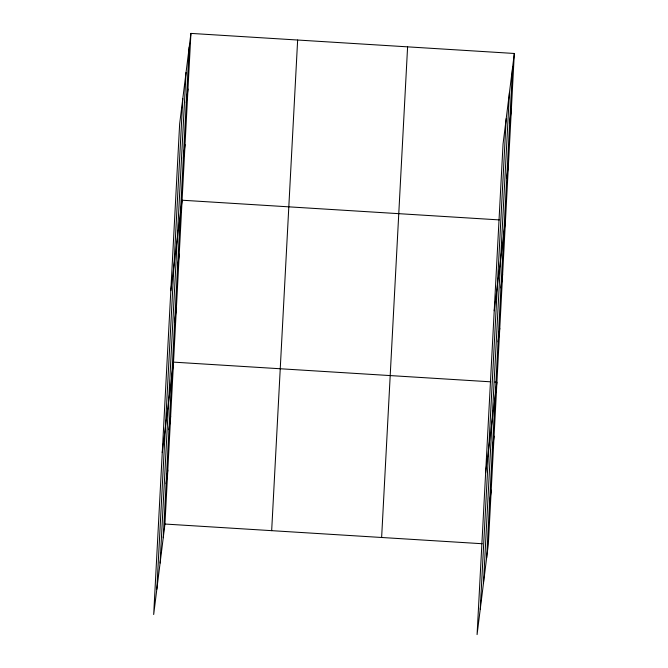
<?xml version="1.0" encoding="UTF-8"?>
<svg xmlns="http://www.w3.org/2000/svg" width="668" height="668" viewBox="0 0 668 668"><rect width="100%" height="100%" fill="white"/><g stroke="black" fill="none" stroke-linecap="round" stroke-linejoin="round"><path stroke-width="1" d="M156.838 589.184L182.807 98.538M160.086 563.066L186.063 72.428M163.243 537.715L189.219 47.077M190.923 33.4L179.65 123.889L153.682 614.527L164.946 524.038L190.923 33.4L514.318 53.473L488.35 544.111L477.077 634.6L503.054 143.962L514.318 53.473M271.667 530.659L297.644 40.022M381.628 537.49L407.597 46.852M480.234 609.249L506.21 118.612M483.482 583.139L509.459 92.501M486.646 557.788L512.615 67.151M186.28 102.688L187.984 89.003M183.333 158.291L185.036 144.614M170.824 290.705L182.088 200.216L499.33 219.906M177.529 267.868L179.233 254.191M174.674 321.834L176.377 308.157M162.249 452.62L173.521 362.131L490.763 381.82M168.962 429.775L170.666 416.097M166.098 483.749L167.81 470.072M509.676 122.762L511.379 109.076M506.728 178.364L508.431 164.687M494.22 310.779L505.492 220.29M500.933 287.941L502.637 274.264M498.069 341.907L499.773 328.23M485.644 472.693L496.917 382.205L494.863 382.071M492.358 449.848L494.061 436.171M489.502 503.822L491.205 490.145M164.946 524.038L482.187 543.727"/></g></svg>
